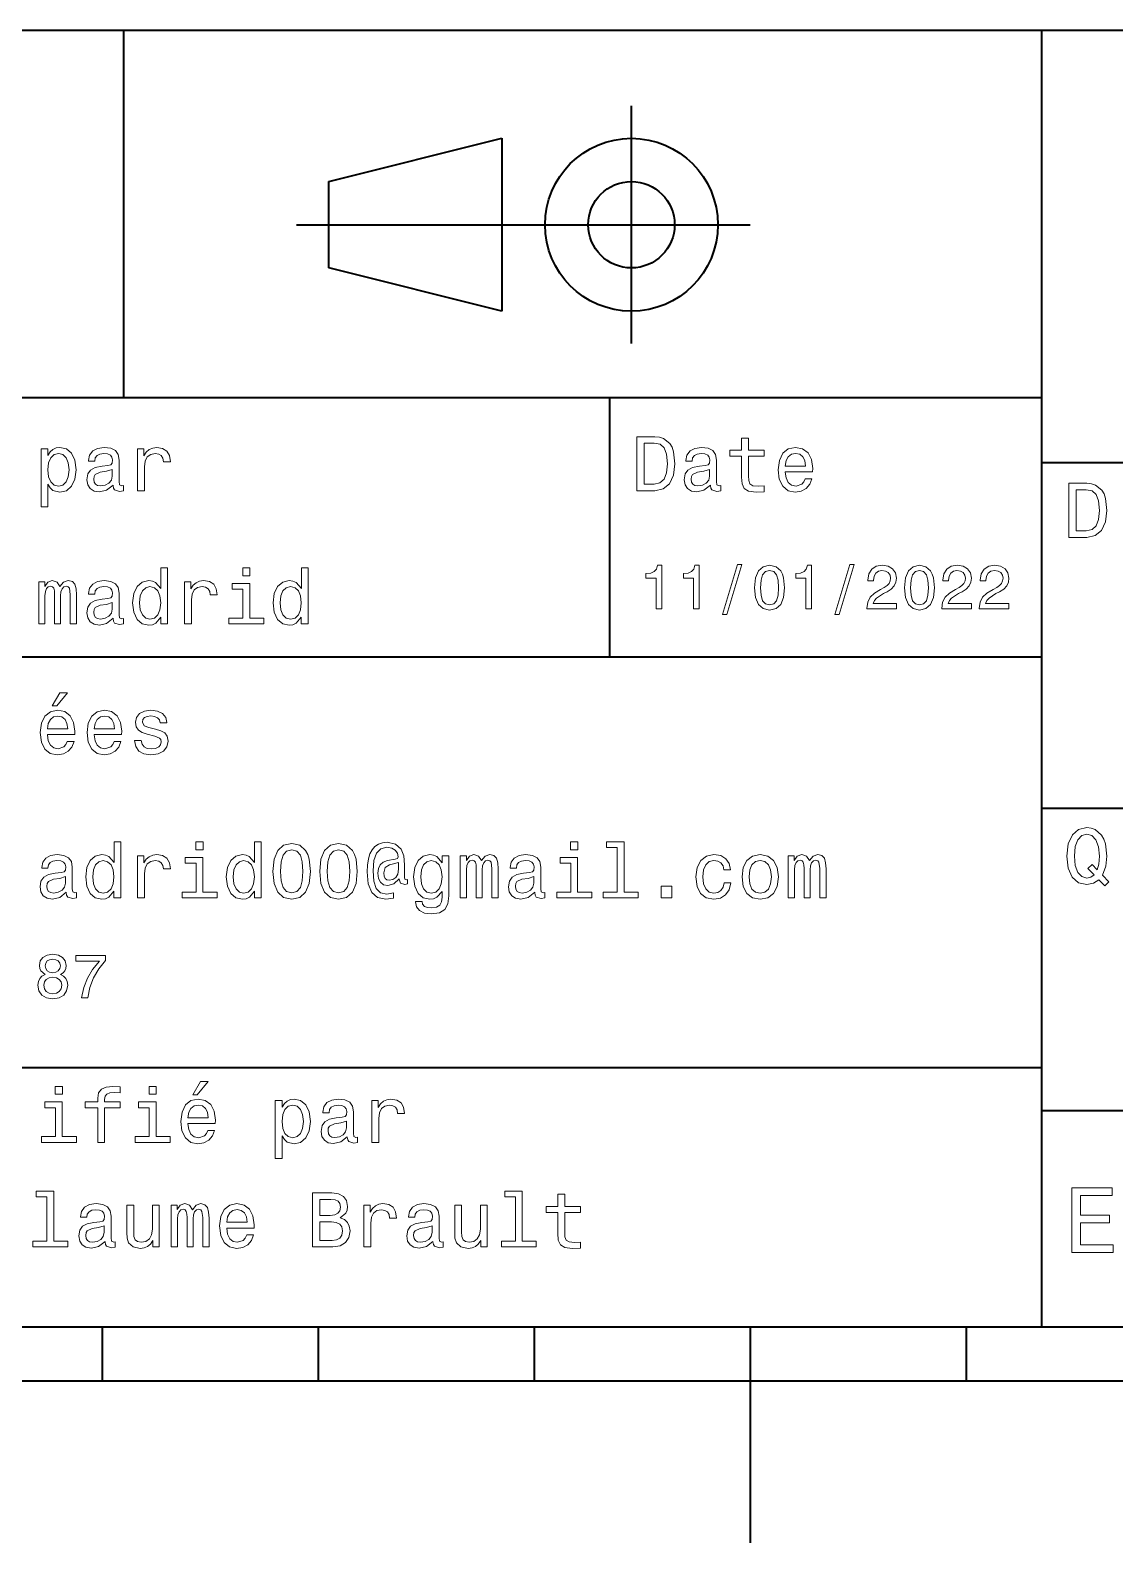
# Model space of a CAD drawing. Extents: x 0 to 297, y 0 to 210.
# Drawn here: x 115.2 to 165.4, y 0 to 70 of the extents above; entities that cross this region are included whole.
import ezdxf

# ---------------------------------------------------------------- set-up
doc = ezdxf.new("R2010")
doc.units = 0

msp = doc.modelspace()

# ---------------------------------------------------------------- linework, layer by layer
at = {"color": 7, "lineweight": 35}
for p, q in [((97, 70), (287, 70)), ((162, 10), (162, 70)), ((127.5, 61), (148.5, 61)), ((97, 53), (162, 53)), ((162, 50), (287, 50)), ((97, 41), (162, 41)), ((162, 34), (287, 34)), ((97, 22), (162, 22)), ((162, 20), (287, 20)), ((10, 10), (287, 10)), ((97, 10), (287, 10)), ((98.5, 7.5), (198.5, 7.5))]:
    msp.add_line(p, q, dxfattribs=at)
at = {"color": 7, "lineweight": 35, "ltscale": 0.425}
msp.add_line((119.5, 53), (119.5, 70), dxfattribs=at)
at = {"color": 7, "lineweight": 35, "ltscale": 0.275}
msp.add_line((143, 55.5), (143, 66.5), dxfattribs=at)
at = {"color": 7, "lineweight": 35, "ltscale": 0.206155}
for p, q in [((129, 63), (137, 65)), ((137, 57), (129, 59))]:
    msp.add_line(p, q, dxfattribs=at)
at = {"color": 7, "lineweight": 35, "ltscale": 0.2}
msp.add_line((137, 65), (137, 57), dxfattribs=at)
at = {"color": 7, "lineweight": 35, "ltscale": 0.1}
msp.add_line((129, 59), (129, 63), dxfattribs=at)
at = {"color": 7, "lineweight": 35, "ltscale": 0.3}
msp.add_line((142, 41), (142, 53), dxfattribs=at)
at = {"color": 7, "lineweight": 35, "ltscale": 0.0625}
for p, q in [((118.5, 10), (118.5, 7.5)), ((128.5, 10), (128.5, 7.5)), ((138.5, 10), (138.5, 7.5)), ((158.5, 10), (158.5, 7.5))]:
    msp.add_line(p, q, dxfattribs=at)
at = {"color": 7, "lineweight": 35, "ltscale": 0.25}
msp.add_line((148.5, 10), (148.5, 0), dxfattribs=at)
at = {"color": 7, "lineweight": 13}
for points in [[(144.080688, 51.190563), (143.248566, 51.190563), (143.248566, 48.690563), (144.080688, 48.690563), (144.473343, 48.769814), (144.765137, 49.011169), (144.945251, 49.40382), (145.010086, 49.940563), (144.952454, 50.488113), (144.880402, 50.70425), (144.779541, 50.877163), (144.487747, 51.111313), (144.296829, 51.168949)], [(148.100861, 50.289986), (148.100861, 49.320965), (148.122482, 49.007565), (148.223343, 48.791428), (148.425079, 48.665348), (148.767288, 48.62212), (149.141937, 48.640129), (149.141937, 48.913906), (148.868149, 48.892292), (148.619598, 48.921112), (148.486313, 49.011169), (148.42868, 49.162464), (148.417862, 49.375), (148.417862, 50.289986), (149.141937, 50.289986), (149.141937, 50.560158), (148.417862, 50.560158), (148.417862, 51.125721), (148.100861, 51.125721), (148.100861, 50.560158), (147.553314, 50.560158), (147.553314, 50.289986)], [(115.986313, 50.326012), (115.986313, 50.625), (115.669312, 50.625), (115.669312, 47.941284), (115.986313, 47.941284), (115.986313, 48.98595), (116.097984, 48.816643), (116.22406, 48.704971), (116.541069, 48.62212), (116.843658, 48.690563), (117.081413, 48.895893), (117.236313, 49.2201), (117.293945, 49.659584), (117.236313, 50.095463), (117.081413, 50.41967), (116.843658, 50.621399), (116.541069, 50.693443), (116.368156, 50.671829), (116.220459, 50.603386), (116.094383, 50.488113)], [(116.48703, 48.9067), (116.274498, 48.953533), (116.119598, 49.097622), (116.022339, 49.331772), (115.989914, 49.659584), (116.022339, 49.983791), (116.119598, 50.217941), (116.274498, 50.358429), (116.48703, 50.408863), (116.681557, 50.358429), (116.836456, 50.21434), (116.933716, 49.98019), (116.969742, 49.659584), (116.933716, 49.335377), (116.836456, 49.097622), (116.681557, 48.953533)], [(119.005043, 48.942726), (119.005043, 48.931919), (119.023056, 48.809441), (119.077087, 48.722984), (119.304031, 48.654541), (119.480545, 48.683357), (119.480545, 48.928314), (119.4049, 48.917507), (119.304031, 48.96434), (119.286026, 49.108429), (119.286026, 50.109871), (119.242798, 50.365635), (119.116714, 50.54575), (118.896973, 50.65382), (118.587173, 50.693443), (118.284584, 50.650219), (118.061241, 50.52774), (117.920746, 50.336815), (117.873917, 50.084656), (117.873917, 50.063042), (118.158501, 50.063042), (118.183716, 50.21434), (118.26297, 50.322407), (118.392654, 50.387249), (118.57637, 50.412464), (118.752884, 50.394455), (118.878967, 50.34042), (118.954613, 50.246758), (118.979828, 50.117077), (118.965416, 49.965778), (118.907784, 49.890129), (118.763687, 49.854107), (118.493515, 49.825291), (118.183716, 49.760448), (117.963974, 49.645176), (117.834297, 49.465057), (117.79467, 49.19849), (117.830688, 48.960735), (117.942368, 48.784222), (118.122482, 48.67255), (118.37104, 48.632927), (118.706055, 48.708576)], [(120.143372, 48.690563), (120.460373, 48.690563), (120.460373, 49.796471), (120.492798, 50.063042), (120.590057, 50.253963), (120.748558, 50.369236), (120.961098, 50.408863), (121.119598, 50.383648), (121.238472, 50.3116), (121.310516, 50.189121), (121.335739, 50.023415), (121.656342, 50.023415), (121.613113, 50.315205), (121.49424, 50.524136), (121.296112, 50.650219), (121.02594, 50.693443), (120.842224, 50.664627), (120.683716, 50.592579), (120.543228, 50.4701), (120.431557, 50.304398), (120.431557, 50.625), (120.143372, 50.625)], [(144.055481, 50.891571), (144.329254, 50.837536), (144.516571, 50.671829), (144.628235, 50.376442), (144.664261, 49.940563), (144.624634, 49.519093), (144.51297, 49.223705), (144.322052, 49.047192), (144.055481, 48.989555), (143.583572, 48.989555), (143.583572, 50.891571)], [(146.656342, 48.942726), (146.656342, 48.931919), (146.674347, 48.809441), (146.728394, 48.722984), (146.955338, 48.654541), (147.131851, 48.683357), (147.131851, 48.928314), (147.056198, 48.917507), (146.955338, 48.96434), (146.937317, 49.108429), (146.937317, 50.109871), (146.894089, 50.365635), (146.768005, 50.54575), (146.548264, 50.65382), (146.23848, 50.693443), (145.935883, 50.650219), (145.71254, 50.52774), (145.572052, 50.336815), (145.525223, 50.084656), (145.525223, 50.063042), (145.809799, 50.063042), (145.835022, 50.21434), (145.914261, 50.322407), (146.043945, 50.387249), (146.227661, 50.412464), (146.404175, 50.394455), (146.530258, 50.34042), (146.605911, 50.246758), (146.631119, 50.117077), (146.616714, 49.965778), (146.559082, 49.890129), (146.414978, 49.854107), (146.144806, 49.825291), (145.835022, 49.760448), (145.61528, 49.645176), (145.485596, 49.465057), (145.445969, 49.19849), (145.481995, 48.960735), (145.593658, 48.784222), (145.773773, 48.67255), (146.022339, 48.632927), (146.357346, 48.708576)], [(150.121765, 49.565922), (151.389771, 49.565922), (151.393372, 49.713619), (151.335739, 50.127884), (151.177231, 50.437683), (150.925079, 50.625), (150.590057, 50.693443), (150.262253, 50.621399), (150.010086, 50.41967), (149.847977, 50.091862), (149.790344, 49.659584), (149.844376, 49.216499), (150.006485, 48.892292), (150.255051, 48.690563), (150.579254, 48.62212), (150.860229, 48.668949), (151.090775, 48.791428), (151.260086, 48.98595), (151.357346, 49.245319), (151.043945, 49.245319), (150.979111, 49.101227), (150.885452, 48.993156), (150.618881, 48.9067), (150.413544, 48.946327), (150.258652, 49.072407), (150.157776, 49.27774), (150.121765, 49.555115)], [(150.121765, 49.832493), (150.161377, 50.081055), (150.258652, 50.264771), (150.406342, 50.376442), (150.600861, 50.416069), (150.791794, 50.376442), (150.939484, 50.264771), (151.029541, 50.081055), (151.061966, 49.832493)], [(118.969025, 49.367798), (118.925797, 49.180477), (118.810516, 49.036385), (118.637611, 48.942726), (118.425072, 48.910305), (118.288185, 48.928314), (118.190926, 48.98595), (118.129684, 49.086815), (118.111671, 49.227306), (118.126083, 49.353386), (118.183716, 49.443443), (118.414268, 49.544312), (118.706055, 49.587536), (118.969025, 49.673992)], [(146.620316, 49.367798), (146.577087, 49.180477), (146.461823, 49.036385), (146.28891, 48.942726), (146.07637, 48.910305), (145.939484, 48.928314), (145.842224, 48.98595), (145.780975, 49.086815), (145.76297, 49.227306), (145.777374, 49.353386), (145.835022, 49.443443), (146.065567, 49.544312), (146.357346, 49.587536), (146.620316, 49.673992)], [(164.080688, 49.030979), (163.248566, 49.030979), (163.248566, 46.530979), (164.080688, 46.530979), (164.473343, 46.610229), (164.765137, 46.851585), (164.945251, 47.244236), (165.010086, 47.780979), (164.952454, 48.328529), (164.880402, 48.544666), (164.779541, 48.717579), (164.487747, 48.951729), (164.296829, 49.009365)], [(164.055481, 48.731987), (164.329254, 48.677952), (164.516571, 48.512245), (164.628235, 48.216858), (164.664261, 47.780979), (164.624634, 47.359509), (164.51297, 47.064121), (164.322052, 46.887608), (164.055481, 46.829971), (163.583572, 46.829971), (163.583572, 48.731987)], [(121.213257, 42.829971), (121.213257, 42.530979), (121.530258, 42.530979), (121.530258, 45.117435), (121.216858, 45.117435), (121.216858, 44.170029), (120.97551, 44.443802), (120.827812, 44.508644), (120.658501, 44.533859), (120.35231, 44.461815), (120.114555, 44.260086), (119.959656, 43.935879), (119.905624, 43.5), (119.959656, 43.064121), (120.114555, 42.736309), (120.35231, 42.530979), (120.658501, 42.462536), (120.827812, 42.487751), (120.979111, 42.552593)], [(125.341499, 45.117435), (125.006485, 45.117435), (125.006485, 44.757202), (125.341499, 44.757202)], [(127.719025, 42.829971), (127.719025, 42.530979), (128.036026, 42.530979), (128.036026, 45.117435), (127.722626, 45.117435), (127.722626, 44.170029), (127.48127, 44.443802), (127.33358, 44.508644), (127.164268, 44.533859), (126.85807, 44.461815), (126.620323, 44.260086), (126.465424, 43.935879), (126.411385, 43.5), (126.465424, 43.064121), (126.620323, 42.736309), (126.85807, 42.530979), (127.164268, 42.462536), (127.33358, 42.487751), (127.484879, 42.552593)], [(144.14122, 43.224785), (144.403458, 43.224785), (144.403458, 45.239193), (144.207504, 45.239193), (144.155624, 45.0634), (144.05188, 44.945248), (143.893372, 44.876083), (143.674362, 44.853027), (143.674362, 44.648415), (144.14122, 44.648415)], [(145.876083, 43.224785), (146.138336, 43.224785), (146.138336, 45.239193), (145.942368, 45.239193), (145.890488, 45.0634), (145.786743, 44.945248), (145.62825, 44.876083), (145.409225, 44.853027), (145.409225, 44.648415), (145.876083, 44.648415)], [(147.213257, 42.956772), (147.412109, 42.956772), (148.109512, 45.279541), (147.907791, 45.279541)], [(148.703171, 44.201729), (148.746399, 43.749279), (148.881851, 43.426514), (149.097992, 43.230549), (149.397705, 43.167149), (149.694534, 43.230549), (149.910675, 43.426514), (150.043228, 43.749279), (150.08934, 44.201729), (150.043228, 44.651299), (149.98848, 44.829971), (149.910675, 44.976948), (149.694534, 45.172913), (149.397705, 45.239193), (149.097992, 45.172913), (148.881851, 44.974064), (148.746399, 44.651299)], [(148.979828, 44.201729), (149.002884, 44.550434), (149.074936, 44.801155), (149.20462, 44.948128), (149.397705, 45), (149.587906, 44.948128), (149.71759, 44.801155), (149.789627, 44.550434), (149.812683, 44.201729), (149.789627, 43.850143), (149.71759, 43.599426), (149.587906, 43.45245), (149.397705, 43.403458), (149.20462, 43.45245), (149.074936, 43.599426), (149.002884, 43.850143)], [(151.080688, 43.224785), (151.342941, 43.224785), (151.342941, 45.239193), (151.146973, 45.239193), (151.095108, 45.0634), (150.991364, 44.945248), (150.832855, 44.876083), (150.613831, 44.853027), (150.613831, 44.648415), (151.080688, 44.648415)], [(152.417877, 42.956772), (152.616714, 42.956772), (153.314133, 45.279541), (153.112396, 45.279541)], [(153.899139, 43.224785), (155.273773, 43.224785), (155.273773, 43.472622), (154.187317, 43.472622), (154.247849, 43.60807), (154.351593, 43.720463), (154.671478, 43.925072), (154.841507, 44.011528), (155.031708, 44.135448), (155.167145, 44.279541), (155.244965, 44.44957), (155.273773, 44.642651), (155.224792, 44.884727), (155.08934, 45.074928), (154.881851, 45.195965), (154.613831, 45.239193), (154.337173, 45.190201), (154.126801, 45.054756), (153.991364, 44.838619), (153.945251, 44.553314), (153.945251, 44.51297), (154.207504, 44.51297), (154.207504, 44.536022), (154.233429, 44.731991), (154.311249, 44.876083), (154.435165, 44.9683), (154.599426, 45), (154.766571, 44.971184), (154.890488, 44.899136), (154.971191, 44.786743), (155, 44.645535), (154.979828, 44.51297), (154.925079, 44.400578), (154.832855, 44.302593), (154.706055, 44.216141), (154.536026, 44.12392), (154.253601, 43.945248), (154.054764, 43.755043), (153.9366, 43.524498), (153.899139, 43.233429)], [(155.642654, 44.201729), (155.685883, 43.749279), (155.821335, 43.426514), (156.037476, 43.230549), (156.337173, 43.167149), (156.634003, 43.230549), (156.850143, 43.426514), (156.982712, 43.749279), (157.028824, 44.201729), (156.982712, 44.651299), (156.927963, 44.829971), (156.850143, 44.976948), (156.634003, 45.172913), (156.337173, 45.239193), (156.037476, 45.172913), (155.821335, 44.974064), (155.685883, 44.651299)], [(155.919312, 44.201729), (155.942368, 44.550434), (156.01442, 44.801155), (156.144104, 44.948128), (156.337173, 45), (156.527374, 44.948128), (156.657059, 44.801155), (156.729111, 44.550434), (156.752167, 44.201729), (156.729111, 43.850143), (156.657059, 43.599426), (156.527374, 43.45245), (156.337173, 43.403458), (156.144104, 43.45245), (156.01442, 43.599426), (155.942368, 43.850143)], [(157.368881, 43.224785), (158.743515, 43.224785), (158.743515, 43.472622), (157.657059, 43.472622), (157.71759, 43.60807), (157.821335, 43.720463), (158.14122, 43.925072), (158.311249, 44.011528), (158.50145, 44.135448), (158.636887, 44.279541), (158.714706, 44.44957), (158.743515, 44.642651), (158.694534, 44.884727), (158.559082, 45.074928), (158.351593, 45.195965), (158.083572, 45.239193), (157.806915, 45.190201), (157.596542, 45.054756), (157.461105, 44.838619), (157.414993, 44.553314), (157.414993, 44.51297), (157.677231, 44.51297), (157.677231, 44.536022), (157.703171, 44.731991), (157.780991, 44.876083), (157.904907, 44.9683), (158.069168, 45), (158.236313, 44.971184), (158.360229, 44.899136), (158.440918, 44.786743), (158.469742, 44.645535), (158.44957, 44.51297), (158.394821, 44.400578), (158.302597, 44.302593), (158.175797, 44.216141), (158.005768, 44.12392), (157.723343, 43.945248), (157.524506, 43.755043), (157.406342, 43.524498), (157.368881, 43.233429)], [(159.103745, 43.224785), (160.478394, 43.224785), (160.478394, 43.472622), (159.391937, 43.472622), (159.452454, 43.60807), (159.556198, 43.720463), (159.876083, 43.925072), (160.046112, 44.011528), (160.236313, 44.135448), (160.371765, 44.279541), (160.44957, 44.44957), (160.478394, 44.642651), (160.429398, 44.884727), (160.293945, 45.074928), (160.086456, 45.195965), (159.818451, 45.239193), (159.541794, 45.190201), (159.331421, 45.054756), (159.195969, 44.838619), (159.149857, 44.553314), (159.149857, 44.51297), (159.412109, 44.51297), (159.412109, 44.536022), (159.438049, 44.731991), (159.515854, 44.876083), (159.639771, 44.9683), (159.804031, 45), (159.971191, 44.971184), (160.095108, 44.899136), (160.175797, 44.786743), (160.20462, 44.645535), (160.184448, 44.51297), (160.129684, 44.400578), (160.037476, 44.302593), (159.91066, 44.216141), (159.740631, 44.12392), (159.458221, 43.945248), (159.259369, 43.755043), (159.14122, 43.524498), (159.103745, 43.233429)], [(115.561241, 42.530979), (115.853027, 42.530979), (115.853027, 43.824207), (115.87104, 44.01873), (115.925072, 44.159222), (116.007927, 44.242073), (116.115997, 44.274494), (116.202454, 44.245678), (116.260086, 44.17363), (116.288902, 44.051151), (116.299713, 43.88905), (116.299713, 42.530979), (116.573486, 42.530979), (116.573486, 43.824207), (116.591499, 44.015129), (116.645531, 44.155621), (116.731987, 44.242073), (116.840057, 44.274494), (116.926514, 44.245678), (116.984146, 44.17363), (117.020172, 43.88905), (117.020172, 42.530979), (117.311958, 42.530979), (117.311958, 43.867435), (117.293945, 44.144814), (117.236313, 44.357349), (117.12104, 44.48703), (116.933716, 44.533859), (116.713974, 44.461815), (116.54467, 44.25288), (116.411385, 44.458214), (116.188042, 44.533859), (115.982712, 44.461815), (115.842216, 44.260086), (115.842216, 44.465416), (115.561241, 44.465416)], [(119.005043, 42.783142), (119.005043, 42.772335), (119.023056, 42.649857), (119.077087, 42.5634), (119.304031, 42.494957), (119.480545, 42.523773), (119.480545, 42.76873), (119.4049, 42.757923), (119.304031, 42.804756), (119.286026, 42.948845), (119.286026, 43.950287), (119.242798, 44.206051), (119.116714, 44.386166), (118.896973, 44.494236), (118.587173, 44.533859), (118.284584, 44.490635), (118.061241, 44.368156), (117.920746, 44.177231), (117.873917, 43.925072), (117.873917, 43.903458), (118.158501, 43.903458), (118.183716, 44.054756), (118.26297, 44.162823), (118.392654, 44.227665), (118.57637, 44.25288), (118.752884, 44.234871), (118.878967, 44.180836), (118.954613, 44.087173), (118.979828, 43.957493), (118.965416, 43.806194), (118.907784, 43.730545), (118.763687, 43.694523), (118.493515, 43.665707), (118.183716, 43.600864), (117.963974, 43.485592), (117.834297, 43.305473), (117.79467, 43.038906), (117.830688, 42.801151), (117.942368, 42.624638), (118.122482, 42.512966), (118.37104, 42.473343), (118.706055, 42.548992)], [(120.71254, 44.249279), (120.921471, 44.198845), (121.079971, 44.058357), (121.17363, 43.824207), (121.209656, 43.5), (121.17363, 43.172188), (121.079971, 42.938038), (120.921471, 42.793949), (120.71254, 42.747116), (120.514412, 42.793949), (120.363113, 42.938038), (120.262253, 43.175793), (120.229828, 43.5), (120.262253, 43.820606), (120.363113, 44.054756), (120.514412, 44.198845)], [(122.311966, 42.530979), (122.628967, 42.530979), (122.628967, 43.636887), (122.661385, 43.903458), (122.758652, 44.094379), (122.917145, 44.209652), (123.129684, 44.249279), (123.288185, 44.224064), (123.407059, 44.152016), (123.479111, 44.029537), (123.504326, 43.863831), (123.824928, 43.863831), (123.7817, 44.155621), (123.662827, 44.364552), (123.464699, 44.490635), (123.194527, 44.533859), (123.010811, 44.505043), (122.85231, 44.432995), (122.711823, 44.310516), (122.600143, 44.144814), (122.600143, 44.465416), (122.311966, 44.465416)], [(125.330696, 42.79755), (125.330696, 44.400574), (124.516571, 44.400574), (124.516571, 44.130402), (125.013695, 44.130402), (125.013695, 42.79755), (124.36528, 42.79755), (124.36528, 42.530979), (125.986313, 42.530979), (125.986313, 42.79755)], [(127.218307, 44.249279), (127.427238, 44.198845), (127.585739, 44.058357), (127.679398, 43.824207), (127.715424, 43.5), (127.679398, 43.172188), (127.585739, 42.938038), (127.427238, 42.793949), (127.218307, 42.747116), (127.020172, 42.793949), (126.868881, 42.938038), (126.768013, 43.175793), (126.735596, 43.5), (126.768013, 43.820606), (126.868881, 44.054756), (127.020172, 44.198845)], [(118.969025, 43.208214), (118.925797, 43.020893), (118.810516, 42.876801), (118.637611, 42.783142), (118.425072, 42.750721), (118.288185, 42.76873), (118.190926, 42.826366), (118.129684, 42.927231), (118.111671, 43.067722), (118.126083, 43.193802), (118.183716, 43.283859), (118.414268, 43.384727), (118.706055, 43.427952), (118.969025, 43.514408)], [(116.184441, 38.728386), (116.396973, 38.728386), (116.897697, 39.340778), (116.54467, 39.340778)], [(115.964699, 37.406338), (117.232712, 37.406338), (117.236313, 37.554035), (117.178673, 37.9683), (117.020172, 38.278099), (116.768013, 38.465416), (116.432999, 38.533859), (116.105186, 38.461815), (115.853027, 38.260086), (115.690918, 37.932278), (115.633286, 37.5), (115.687317, 37.056915), (115.849426, 36.732708), (116.097984, 36.530979), (116.422188, 36.462536), (116.703171, 36.509365), (116.933716, 36.631844), (117.103027, 36.826366), (117.200287, 37.085735), (116.886887, 37.085735), (116.822044, 36.941643), (116.728386, 36.833572), (116.461815, 36.747116), (116.256485, 36.786743), (116.101585, 36.912823), (116.000717, 37.118156), (115.964699, 37.395531)], [(118.133286, 37.406338), (119.401299, 37.406338), (119.4049, 37.554035), (119.34726, 37.9683), (119.188766, 38.278099), (118.9366, 38.465416), (118.601585, 38.533859), (118.273773, 38.461815), (118.021614, 38.260086), (117.859512, 37.932278), (117.801872, 37.5), (117.855911, 37.056915), (118.018013, 36.732708), (118.266571, 36.530979), (118.590775, 36.462536), (118.871758, 36.509365), (119.10231, 36.631844), (119.271614, 36.826366), (119.368881, 37.085735), (119.055481, 37.085735), (118.990631, 36.941643), (118.896973, 36.833572), (118.630402, 36.747116), (118.425072, 36.786743), (118.270172, 36.912823), (118.169312, 37.118156), (118.133286, 37.395531)], [(120.971901, 37.658501), (120.66571, 37.730545), (120.438766, 37.8134), (120.363113, 37.982708), (120.384727, 38.101585), (120.460373, 38.188038), (120.582855, 38.242073), (120.759369, 38.263687), (120.92868, 38.242073), (121.061966, 38.177231), (121.148415, 38.079971), (121.184441, 37.950287), (121.49424, 37.950287), (121.49424, 37.957493), (121.440201, 38.191643), (121.292511, 38.375359), (121.061966, 38.490635), (120.759369, 38.533859), (120.453171, 38.490635), (120.229828, 38.371758), (120.08934, 38.195244), (120.046112, 37.971901), (120.078529, 37.755764), (120.179398, 37.604465), (120.3451, 37.496399), (120.586456, 37.42075), (120.939484, 37.334293), (121.155624, 37.244236), (121.213257, 37.172188), (121.234871, 37.064121), (121.202454, 36.930836), (121.115997, 36.829971), (120.97551, 36.765129), (120.788185, 36.743515), (120.590057, 36.765129), (120.445969, 36.840778), (120.348709, 36.963257), (120.309082, 37.132565), (120.002884, 37.132565), (120.053314, 36.844379), (120.201012, 36.635445), (120.435158, 36.509365), (120.759369, 36.462536), (121.097984, 36.509365), (121.346542, 36.635445), (121.497841, 36.837173), (121.551872, 37.100143), (121.512253, 37.327087), (121.400574, 37.481987), (121.216858, 37.582851)], [(115.964699, 37.672909), (116.004318, 37.921471), (116.101585, 38.105186), (116.249283, 38.216858), (116.443802, 38.256485), (116.634727, 38.216858), (116.782425, 38.105186), (116.872482, 37.921471), (116.9049, 37.672909)], [(118.133286, 37.672909), (118.172913, 37.921471), (118.270172, 38.105186), (118.41787, 38.216858), (118.612396, 38.256485), (118.803314, 38.216858), (118.951012, 38.105186), (119.041069, 37.921471), (119.073486, 37.672909)], [(164.642654, 30.685879), (164.916428, 30.401297), (165.107346, 30.592218), (164.811966, 30.894812), (164.963257, 31.305475), (165.010086, 31.780979), (164.941635, 32.339336), (164.862396, 32.56628), (164.757919, 32.753601), (164.46254, 33.009365), (164.282425, 33.074207), (164.08429, 33.099422), (163.702454, 33.009365), (163.41066, 32.757202), (163.223343, 32.342937), (163.158508, 31.780979), (163.223343, 31.219019), (163.407059, 30.804754), (163.698853, 30.54899), (164.08429, 30.462536), (164.39769, 30.520172)], [(119.04467, 30.149136), (119.04467, 29.850143), (119.361671, 29.850143), (119.361671, 32.4366), (119.048271, 32.4366), (119.048271, 31.489193), (118.806915, 31.762968), (118.659225, 31.827808), (118.489914, 31.853025), (118.183716, 31.780979), (117.945969, 31.57925), (117.791069, 31.255043), (117.73703, 30.819164), (117.791069, 30.383286), (117.945969, 30.055475), (118.183716, 29.850143), (118.489914, 29.7817), (118.659225, 29.806915), (118.810516, 29.871758)], [(123.172913, 32.4366), (122.837898, 32.4366), (122.837898, 32.076366), (123.172913, 32.076366)], [(125.550438, 30.149136), (125.550438, 29.850143), (125.867439, 29.850143), (125.867439, 32.4366), (125.554039, 32.4366), (125.554039, 31.489193), (125.312683, 31.762968), (125.164993, 31.827808), (124.995682, 31.853025), (124.689484, 31.780979), (124.451736, 31.57925), (124.296829, 31.255043), (124.242798, 30.819164), (124.296829, 30.383286), (124.451736, 30.055475), (124.689484, 29.850143), (124.995682, 29.7817), (125.164993, 29.806915), (125.316284, 29.871758)], [(126.407784, 31.071325), (126.461823, 30.505762), (126.631126, 30.102304), (126.901299, 29.857347), (127.27594, 29.778097), (127.64698, 29.857347), (127.917152, 30.102304), (128.082855, 30.505762), (128.140488, 31.071325), (128.082855, 31.633286), (128.01442, 31.856628), (127.917152, 32.040344), (127.64698, 32.285301), (127.27594, 32.368156), (126.901299, 32.285301), (126.631126, 32.036743), (126.461823, 31.633286)], [(128.57637, 31.071325), (128.630402, 30.505762), (128.799713, 30.102304), (129.069885, 29.857347), (129.444534, 29.778097), (129.815567, 29.857347), (130.085739, 30.102304), (130.25145, 30.505762), (130.309082, 31.071325), (130.25145, 31.633286), (130.182999, 31.856628), (130.085739, 32.040344), (129.815567, 32.285301), (129.444534, 32.368156), (129.069885, 32.285301), (128.799713, 32.036743), (128.630402, 31.633286)], [(132.636169, 30.487751), (132.636169, 30.696686), (132.578537, 30.685879), (132.510101, 30.711094), (132.48848, 30.786743), (132.48848, 31.377522), (132.459656, 31.795389), (132.344391, 32.105186), (132.074219, 32.335735), (131.695969, 32.418587), (131.476227, 32.396973), (131.28891, 32.33213), (131.126801, 32.224064), (130.997131, 32.072765), (130.896255, 31.881844), (130.824219, 31.647694), (130.780991, 31.366714), (130.766571, 31.049711), (130.817017, 30.491354), (130.979111, 30.0951), (131.249283, 29.857347), (131.634735, 29.7817), (131.987762, 29.839336), (131.987762, 30.077089), (131.677963, 30.019451), (131.378967, 30.08069), (131.180847, 30.278818), (131.072769, 30.613832), (131.040344, 31.100143), (131.07637, 31.575647), (131.198853, 31.914265), (131.396973, 32.119595), (131.685165, 32.188038), (131.904907, 32.148415), (132.067017, 32.054756), (132.167877, 31.914265), (132.203888, 31.752161), (132.164276, 31.672911), (132.056198, 31.636887), (131.703171, 31.582851), (131.508652, 31.503601), (131.368164, 31.381123), (131.285309, 31.211815), (131.260101, 30.988472), (131.292511, 30.747118), (131.382568, 30.567001), (131.530273, 30.45533), (131.724792, 30.419308), (132.009369, 30.494957), (132.250732, 30.732708), (132.250732, 30.711094), (132.308365, 30.520172), (132.506485, 30.462536)], [(140.521606, 32.4366), (140.1866, 32.4366), (140.1866, 32.076366), (140.521606, 32.076366)], [(142.340775, 32.170029), (142.340775, 30.116714), (141.688751, 30.116714), (141.688751, 29.850143), (143.306198, 29.850143), (143.306198, 30.116714), (142.657776, 30.116714), (142.657776, 32.4366), (141.843658, 32.4366), (141.843658, 32.170029)], [(164.41571, 30.916426), (164.260803, 30.801151), (164.08429, 30.765129), (163.850143, 30.829971), (163.666428, 31.024494), (163.543945, 31.341497), (163.504318, 31.780979), (163.543945, 32.216858), (163.662827, 32.537464), (163.846542, 32.731987), (164.08429, 32.80043), (164.318451, 32.731987), (164.502167, 32.533859), (164.621033, 32.213257), (164.664261, 31.780979), (164.631851, 31.40634), (164.5634, 31.150576), (164.329254, 31.395533), (164.13472, 31.211815)], [(116.836456, 30.102304), (116.836456, 30.091497), (116.854469, 29.969019), (116.908501, 29.882565), (117.135445, 29.814121), (117.311958, 29.842939), (117.311958, 30.087896), (117.236313, 30.077089), (117.135445, 30.123919), (117.117432, 30.268011), (117.117432, 31.269451), (117.074203, 31.525215), (116.948128, 31.70533), (116.728386, 31.8134), (116.418587, 31.853025), (116.115997, 31.809797), (115.892654, 31.687319), (115.752159, 31.496397), (115.70533, 31.244236), (115.70533, 31.222622), (115.989914, 31.222622), (116.015129, 31.373919), (116.094383, 31.481987), (116.22406, 31.546829), (116.407784, 31.572046), (116.58429, 31.554033), (116.710373, 31.5), (116.786026, 31.40634), (116.811241, 31.276657), (116.796829, 31.125359), (116.739197, 31.049711), (116.5951, 31.013687), (116.324928, 30.984869), (116.015129, 30.920029), (115.795387, 30.804754), (115.66571, 30.62464), (115.626083, 30.358068), (115.662102, 30.120316), (115.773773, 29.943804), (115.953888, 29.832132), (116.202454, 29.792507), (116.53746, 29.868155)], [(118.543945, 31.568443), (118.752884, 31.518011), (118.911385, 31.377522), (119.005043, 31.143372), (119.041069, 30.819164), (119.005043, 30.491354), (118.911385, 30.257204), (118.752884, 30.113111), (118.543945, 30.066282), (118.345825, 30.113111), (118.194527, 30.257204), (118.093658, 30.494957), (118.061241, 30.819164), (118.093658, 31.139769), (118.194527, 31.373919), (118.345825, 31.518011)], [(120.143372, 29.850143), (120.460373, 29.850143), (120.460373, 30.956051), (120.492798, 31.222622), (120.590057, 31.413544), (120.748558, 31.528818), (120.961098, 31.568443), (121.119598, 31.543226), (121.238472, 31.47118), (121.310516, 31.348701), (121.335739, 31.182997), (121.656342, 31.182997), (121.613113, 31.474783), (121.49424, 31.683718), (121.296112, 31.809797), (121.02594, 31.853025), (120.842224, 31.824207), (120.683716, 31.752161), (120.543228, 31.629683), (120.431557, 31.463976), (120.431557, 31.784582), (120.143372, 31.784582)], [(123.162109, 30.116714), (123.162109, 31.71974), (122.347984, 31.71974), (122.347984, 31.449568), (122.845108, 31.449568), (122.845108, 30.116714), (122.196686, 30.116714), (122.196686, 29.850143), (123.817726, 29.850143), (123.817726, 30.116714)], [(125.049713, 31.568443), (125.258652, 31.518011), (125.417152, 31.377522), (125.510811, 31.143372), (125.546829, 30.819164), (125.510811, 30.491354), (125.417152, 30.257204), (125.258652, 30.113111), (125.049713, 30.066282), (124.851585, 30.113111), (124.700287, 30.257204), (124.599426, 30.494957), (124.567001, 30.819164), (124.599426, 31.139769), (124.700287, 31.373919), (124.851585, 31.518011)], [(126.753609, 31.071325), (126.782425, 31.507204), (126.872482, 31.820604), (127.034584, 32.004322), (127.27594, 32.069164), (127.513695, 32.004322), (127.675797, 31.820604), (127.765854, 31.507204), (127.79467, 31.071325), (127.765854, 30.631844), (127.675797, 30.318443), (127.513695, 30.134726), (127.27594, 30.073486), (127.034584, 30.134726), (126.872482, 30.318443), (126.782425, 30.631844)], [(128.922195, 31.071325), (128.951019, 31.507204), (129.041077, 31.820604), (129.203171, 32.004322), (129.444534, 32.069164), (129.682281, 32.004322), (129.844391, 31.820604), (129.934448, 31.507204), (129.963257, 31.071325), (129.934448, 30.631844), (129.844391, 30.318443), (129.682281, 30.134726), (129.444534, 30.073486), (129.203171, 30.134726), (129.041077, 30.318443), (128.951019, 30.631844)], [(134.541794, 29.936598), (134.541794, 31.784582), (134.239197, 31.784582), (134.239197, 31.47118), (133.990631, 31.755764), (133.83934, 31.827808), (133.670029, 31.853025), (133.363831, 31.780979), (133.126083, 31.57925), (132.971191, 31.255043), (132.917145, 30.819164), (132.971191, 30.379683), (133.126083, 30.055475), (133.363831, 29.850143), (133.670029, 29.7817), (133.842941, 29.806915), (133.98703, 29.871758), (134.239197, 30.145533), (134.239197, 29.871758), (134.210388, 29.655619), (134.131134, 29.500719), (133.979828, 29.410662), (133.752884, 29.378241), (133.554764, 29.399855), (133.414276, 29.45389), (133.331421, 29.54755), (133.306198, 29.67363), (133, 29.67363), (133, 29.659222), (133.046829, 29.428673), (133.190918, 29.255764), (133.421478, 29.144091), (133.734879, 29.104465), (134.109512, 29.158501), (134.358078, 29.309797), (134.498566, 29.572765)], [(133.244965, 30.819164), (133.277374, 31.139769), (133.374649, 31.377522), (133.52594, 31.518011), (133.727661, 31.568443), (133.940201, 31.518011), (134.098709, 31.377522), (134.195969, 31.139769), (134.231995, 30.819164), (134.195969, 30.491354), (134.098709, 30.257204), (133.940201, 30.113111), (133.727661, 30.066282), (133.52594, 30.113111), (133.374649, 30.257204), (133.277374, 30.494957)], [(135.078537, 29.850143), (135.370316, 29.850143), (135.370316, 31.143372), (135.388336, 31.337896), (135.442368, 31.478386), (135.525223, 31.561239), (135.633286, 31.593658), (135.719742, 31.56484), (135.777374, 31.492794), (135.806198, 31.370316), (135.817001, 31.208212), (135.817001, 29.850143), (136.09079, 29.850143), (136.09079, 31.143372), (136.108795, 31.334293), (136.162827, 31.474783), (136.249283, 31.561239), (136.357361, 31.593658), (136.443802, 31.56484), (136.50145, 31.492794), (136.537476, 31.208212), (136.537476, 29.850143), (136.829254, 29.850143), (136.829254, 31.1866), (136.811249, 31.463976), (136.753601, 31.676512), (136.638336, 31.806194), (136.451019, 31.853025), (136.231262, 31.780979), (136.061966, 31.572046), (135.92868, 31.777376), (135.705338, 31.853025), (135.5, 31.780979), (135.359512, 31.57925), (135.359512, 31.784582), (135.078537, 31.784582)], [(138.522339, 30.102304), (138.522339, 30.091497), (138.540344, 29.969019), (138.594391, 29.882565), (138.82132, 29.814121), (138.997833, 29.842939), (138.997833, 30.087896), (138.922195, 30.077089), (138.82132, 30.123919), (138.803314, 30.268011), (138.803314, 31.269451), (138.760086, 31.525215), (138.634003, 31.70533), (138.414276, 31.8134), (138.104462, 31.853025), (137.80188, 31.809797), (137.578537, 31.687319), (137.438049, 31.496397), (137.391205, 31.244236), (137.391205, 31.222622), (137.675797, 31.222622), (137.701019, 31.373919), (137.780258, 31.481987), (137.909943, 31.546829), (138.093658, 31.572046), (138.270172, 31.554033), (138.396255, 31.5), (138.471909, 31.40634), (138.497116, 31.276657), (138.482712, 31.125359), (138.425079, 31.049711), (138.280975, 31.013687), (138.010803, 30.984869), (137.701019, 30.920029), (137.481262, 30.804754), (137.351593, 30.62464), (137.311966, 30.358068), (137.347992, 30.120316), (137.459656, 29.943804), (137.639771, 29.832132), (137.888336, 29.792507), (138.223343, 29.868155)], [(140.510803, 30.116714), (140.510803, 31.71974), (139.696686, 31.71974), (139.696686, 31.449568), (140.193802, 31.449568), (140.193802, 30.116714), (139.545395, 30.116714), (139.545395, 29.850143), (141.166428, 29.850143), (141.166428, 30.116714)], [(147.279541, 31.143372), (147.592941, 31.143372), (147.528091, 31.431555), (147.373199, 31.658501), (147.131836, 31.79899), (146.818436, 31.853025), (146.472626, 31.780979), (146.209656, 31.57925), (146.043945, 31.25144), (145.986313, 30.811958), (146.040344, 30.37608), (146.202454, 30.051872), (146.458206, 29.850143), (146.807632, 29.7817), (147.117432, 29.835733), (147.358795, 29.987032), (147.52449, 30.224783), (147.596542, 30.541786), (147.293945, 30.541786), (147.239914, 30.340057), (147.139038, 30.188761), (146.994949, 30.0951), (146.818436, 30.066282), (146.598694, 30.113111), (146.440201, 30.257204), (146.342941, 30.491354), (146.310516, 30.822765), (146.342941, 31.146973), (146.443802, 31.381123), (146.605896, 31.525215), (146.818436, 31.575647), (147.005768, 31.543226), (147.146255, 31.460375), (147.239914, 31.323486)], [(148.122467, 30.815561), (148.180115, 30.37608), (148.345825, 30.051872), (148.608795, 29.850143), (148.961807, 29.7817), (149.311234, 29.850143), (149.574203, 30.048271), (149.739914, 30.372478), (149.801147, 30.815561), (149.739914, 31.255043), (149.574203, 31.582851), (149.311234, 31.780979), (148.961807, 31.853025), (148.608795, 31.780979), (148.345825, 31.57925), (148.180115, 31.255043)], [(148.446686, 30.819164), (148.479095, 31.143372), (148.579971, 31.377522), (148.742065, 31.521614), (148.961807, 31.572046), (149.177948, 31.521614), (149.340057, 31.381123), (149.440918, 31.143372), (149.476944, 30.819164), (149.440918, 30.491354), (149.340057, 30.253601), (149.177948, 30.109509), (148.961807, 30.062679), (148.742065, 30.109509), (148.579971, 30.253601), (148.479095, 30.491354)], [(150.258636, 29.850143), (150.55043, 29.850143), (150.55043, 31.143372), (150.568436, 31.337896), (150.622467, 31.478386), (150.705322, 31.561239), (150.8134, 31.593658), (150.899841, 31.56484), (150.957489, 31.492794), (150.986298, 31.370316), (150.997116, 31.208212), (150.997116, 29.850143), (151.270889, 29.850143), (151.270889, 31.143372), (151.288895, 31.334293), (151.342926, 31.474783), (151.429382, 31.561239), (151.53746, 31.593658), (151.623917, 31.56484), (151.681549, 31.492794), (151.717575, 31.208212), (151.717575, 29.850143), (152.009369, 29.850143), (152.009369, 31.1866), (151.991348, 31.463976), (151.933716, 31.676512), (151.818436, 31.806194), (151.631119, 31.853025), (151.411377, 31.780979), (151.242065, 31.572046), (151.10878, 31.777376), (150.885437, 31.853025), (150.680115, 31.780979), (150.539612, 31.57925), (150.539612, 31.784582), (150.258636, 31.784582)], [(116.80043, 30.527376), (116.757202, 30.340057), (116.64193, 30.195965), (116.469025, 30.102304), (116.256485, 30.069883), (116.119598, 30.087896), (116.022339, 30.145533), (115.961098, 30.246397), (115.943085, 30.386887), (115.957489, 30.512968), (116.015129, 30.603025), (116.245682, 30.70389), (116.53746, 30.747118), (116.80043, 30.833572)], [(132.218307, 31.168587), (132.182281, 30.945244), (132.092224, 30.786743), (131.955338, 30.68948), (131.793228, 30.660662), (131.681564, 30.678673), (131.60231, 30.743515), (131.55188, 30.851583), (131.537476, 31.002882), (131.598709, 31.25144), (131.807648, 31.381123), (132.218307, 31.481987)], [(138.486313, 30.527376), (138.443085, 30.340057), (138.32782, 30.195965), (138.154907, 30.102304), (137.942368, 30.069883), (137.805481, 30.087896), (137.708221, 30.145533), (137.646973, 30.246397), (137.628967, 30.386887), (137.643372, 30.512968), (137.701019, 30.603025), (137.931549, 30.70389), (138.223343, 30.747118), (138.486313, 30.833572)], [(144.376083, 29.850143), (144.873199, 29.850143), (144.873199, 30.386887), (144.376083, 30.386887)], [(115.858788, 26.302595), (115.711815, 26.221903), (115.610947, 26.10951), (115.547546, 25.9683), (115.527374, 25.798271), (115.573486, 25.541788), (115.706055, 25.342941), (115.922188, 25.216139), (116.216141, 25.167149), (116.507202, 25.216139), (116.723343, 25.342941), (116.855904, 25.541788), (116.9049, 25.798271), (116.881844, 25.9683), (116.82132, 26.10951), (116.717575, 26.221903), (116.573486, 26.302595), (116.688759, 26.371759), (116.769455, 26.46686), (116.818443, 26.582134), (116.835732, 26.723343), (116.789627, 26.927956), (116.668587, 27.09222), (116.472618, 27.198849), (116.216141, 27.239193), (115.956772, 27.198849), (115.760803, 27.09222), (115.636887, 26.927956), (115.593658, 26.723343), (115.608063, 26.582134), (115.657059, 26.46686)], [(115.867432, 26.700289), (115.890488, 26.827091), (115.959656, 26.925074), (116.06916, 26.985592), (116.216141, 27.008646), (116.360229, 26.985592), (116.469742, 26.925074), (116.538902, 26.827091), (116.564842, 26.700289), (116.538902, 26.570606), (116.469742, 26.469742), (116.360229, 26.40346), (116.216141, 26.383286), (116.06916, 26.406342), (115.959656, 26.469742), (115.890488, 26.570606)], [(117.55043, 25.224785), (117.841499, 25.224785), (117.9366, 25.700289), (118.103745, 26.144093), (118.340057, 26.556196), (118.648415, 26.942364), (118.648415, 27.181557), (117.276657, 27.181557), (117.276657, 26.91931), (118.371758, 26.91931), (118.054756, 26.53026), (117.815559, 26.12392), (117.648415, 25.691643)], [(115.804031, 25.804035), (115.829971, 25.956774), (115.913544, 26.072046), (116.043228, 26.146975), (116.216141, 26.172913), (116.386169, 26.146975), (116.515846, 26.072046), (116.599426, 25.956774), (116.628242, 25.804035), (116.599426, 25.639771), (116.515846, 25.515852), (116.386169, 25.43516), (116.216141, 25.409224), (116.043228, 25.43516), (115.913544, 25.515852), (115.829971, 25.639771)], [(116.667145, 21.117435), (116.33213, 21.117435), (116.33213, 20.757204), (116.667145, 20.757204)], [(118.295387, 20.130404), (118.295387, 18.530979), (118.612396, 18.530979), (118.612396, 20.130404), (119.332855, 20.130404), (119.332855, 20.400576), (118.612396, 20.400576), (118.612396, 20.519451), (118.637611, 20.663544), (118.720459, 20.760807), (118.860954, 20.818443), (119.062683, 20.840057), (119.332855, 20.825647), (119.332855, 21.099422), (118.990631, 21.117435), (118.680832, 21.085014), (118.464699, 20.987751), (118.335014, 20.818443), (118.295387, 20.577089), (118.295387, 20.400576), (117.715424, 20.400576), (117.715424, 20.130404)], [(121.004326, 21.117435), (120.669312, 21.117435), (120.669312, 20.757204), (121.004326, 20.757204)], [(122.690201, 20.728386), (122.90274, 20.728386), (123.403458, 21.340778), (123.05043, 21.340778)], [(116.656342, 18.79755), (116.656342, 20.400576), (115.842216, 20.400576), (115.842216, 20.130404), (116.33934, 20.130404), (116.33934, 18.79755), (115.690918, 18.79755), (115.690918, 18.530979), (117.311958, 18.530979), (117.311958, 18.79755)], [(120.993515, 18.79755), (120.993515, 20.400576), (120.179398, 20.400576), (120.179398, 20.130404), (120.676514, 20.130404), (120.676514, 18.79755), (120.028099, 18.79755), (120.028099, 18.530979), (121.649139, 18.530979), (121.649139, 18.79755)], [(122.470459, 19.40634), (123.73848, 19.40634), (123.742081, 19.554033), (123.684441, 19.9683), (123.52594, 20.278097), (123.273773, 20.465418), (122.938766, 20.533861), (122.610954, 20.461815), (122.358795, 20.260086), (122.196686, 19.932276), (122.139053, 19.5), (122.193085, 19.056915), (122.355194, 18.732708), (122.603745, 18.530979), (122.927956, 18.462536), (123.208939, 18.509365), (123.439484, 18.631844), (123.608795, 18.826368), (123.706055, 19.085733), (123.392654, 19.085733), (123.327812, 18.941643), (123.234154, 18.833572), (122.967583, 18.747118), (122.762253, 18.786743), (122.607353, 18.912823), (122.506485, 19.118155), (122.470459, 19.395533)], [(126.829254, 20.166426), (126.829254, 20.465418), (126.512253, 20.465418), (126.512253, 17.7817), (126.829254, 17.7817), (126.829254, 18.826368), (126.940926, 18.657061), (127.067009, 18.545389), (127.38401, 18.462536), (127.6866, 18.530979), (127.924355, 18.736311), (128.079254, 19.060518), (128.136887, 19.5), (128.079254, 19.935879), (127.924355, 20.260086), (127.6866, 20.461815), (127.38401, 20.533861), (127.211098, 20.512247), (127.0634, 20.443804), (126.937325, 20.328529)], [(129.847992, 18.78314), (129.847992, 18.772333), (129.865997, 18.649855), (129.920029, 18.5634), (130.146973, 18.494957), (130.323486, 18.523775), (130.323486, 18.768732), (130.247849, 18.757925), (130.146973, 18.804754), (130.128967, 18.948847), (130.128967, 19.950287), (130.085739, 20.206051), (129.959656, 20.386166), (129.739914, 20.494236), (129.430115, 20.533861), (129.127533, 20.490633), (128.904175, 20.368155), (128.763687, 20.177233), (128.716858, 19.925072), (128.716858, 19.903458), (129.00145, 19.903458), (129.026657, 20.054754), (129.105911, 20.162823), (129.235596, 20.227665), (129.419312, 20.252882), (129.595825, 20.234869), (129.721909, 20.180836), (129.797562, 20.087175), (129.822769, 19.957493), (129.808365, 19.806194), (129.750732, 19.730547), (129.606628, 19.694523), (129.336456, 19.665705), (129.026657, 19.600864), (128.806915, 19.48559), (128.677246, 19.305475), (128.637619, 19.038904), (128.67363, 18.801151), (128.785309, 18.62464), (128.965424, 18.512968), (129.213989, 18.473343), (129.548996, 18.54899)], [(130.986313, 18.530979), (131.303314, 18.530979), (131.303314, 19.636887), (131.335739, 19.903458), (131.432999, 20.094379), (131.591507, 20.209654), (131.804047, 20.249279), (131.96254, 20.224062), (132.081421, 20.152016), (132.153473, 20.029537), (132.17868, 19.863832), (132.499283, 19.863832), (132.456055, 20.155619), (132.337189, 20.364553), (132.139053, 20.490633), (131.868881, 20.533861), (131.685165, 20.505043), (131.526657, 20.432997), (131.386169, 20.310518), (131.274506, 20.144812), (131.274506, 20.465418), (130.986313, 20.465418)], [(122.470459, 19.672911), (122.510086, 19.921469), (122.607353, 20.105186), (122.755043, 20.216858), (122.94957, 20.256483), (123.140488, 20.216858), (123.288185, 20.105186), (123.378242, 19.921469), (123.410667, 19.672911)], [(127.329971, 18.747118), (127.117439, 18.793947), (126.96254, 18.93804), (126.86528, 19.17219), (126.832855, 19.5), (126.86528, 19.824207), (126.96254, 20.058357), (127.117439, 20.198847), (127.329971, 20.249279), (127.524498, 20.198847), (127.679398, 20.054754), (127.776657, 19.820604), (127.812683, 19.5), (127.776657, 19.175793), (127.679398, 18.93804), (127.524498, 18.793947)], [(129.811966, 19.208212), (129.768738, 19.020893), (129.653458, 18.876801), (129.48056, 18.78314), (129.268021, 18.750719), (129.131134, 18.768732), (129.033875, 18.826368), (128.972626, 18.927233), (128.95462, 19.067722), (128.969025, 19.193804), (129.026657, 19.283861), (129.257202, 19.384726), (129.548996, 19.427954), (129.811966, 19.514408)], [(115.945961, 16.010447), (115.945961, 13.957133), (115.293945, 13.957133), (115.293945, 13.690562), (116.911377, 13.690562), (116.911377, 13.957133), (116.262962, 13.957133), (116.262962, 16.277018), (115.448845, 16.277018), (115.448845, 16.010447)], [(129.523056, 15.041427), (129.775208, 15.25036), (129.840057, 15.39085), (129.861664, 15.563761), (129.814835, 15.833934), (129.674347, 16.028458), (129.447403, 16.147335), (129.130402, 16.190563), (128.240631, 16.190563), (128.240631, 13.690562), (129.180832, 13.690562), (129.515854, 13.740994), (129.764404, 13.888689), (129.919312, 14.122839), (129.973343, 14.439842), (129.940918, 14.652378), (129.854462, 14.828891), (129.713974, 14.958574)], [(137.631851, 16.010447), (137.631851, 13.957133), (136.979828, 13.957133), (136.979828, 13.690562), (138.59726, 13.690562), (138.59726, 13.957133), (137.948853, 13.957133), (137.948853, 16.277018), (137.134735, 16.277018), (137.134735, 16.010447)], [(139.595093, 15.289986), (139.595093, 14.320966), (139.616714, 14.007565), (139.717575, 13.791427), (139.919312, 13.665346), (140.261536, 13.622118), (140.636169, 13.64013), (140.636169, 13.913905), (140.362396, 13.892291), (140.113831, 13.92111), (139.980545, 14.011168), (139.922913, 14.162464), (139.912109, 14.375), (139.912109, 15.289986), (140.636169, 15.289986), (140.636169, 15.560159), (139.912109, 15.560159), (139.912109, 16.125721), (139.595093, 16.125721), (139.595093, 15.560159), (139.047546, 15.560159), (139.047546, 15.289986)], [(163.393372, 13.428675), (165.295395, 13.428675), (165.295395, 13.791787), (163.791061, 13.791787), (163.791061, 14.807637), (165.131119, 14.807637), (165.131119, 15.166427), (163.791061, 15.166427), (163.791061, 16.065563), (165.260803, 16.065563), (165.260803, 16.428675), (163.393372, 16.428675)], [(118.633278, 13.942723), (118.633278, 13.931917), (118.651291, 13.809439), (118.70533, 13.722983), (118.932274, 13.654539), (119.108788, 13.683357), (119.108788, 13.928314), (119.033134, 13.917507), (118.932274, 13.964337), (118.914261, 14.10843), (118.914261, 15.109871), (118.871033, 15.365634), (118.744949, 15.54575), (118.525208, 15.653819), (118.215416, 15.693444), (117.912819, 15.650216), (117.689476, 15.527738), (117.548988, 15.336816), (117.502159, 15.084655), (117.502159, 15.063041), (117.786743, 15.063041), (117.811958, 15.214337), (117.891205, 15.322407), (118.020889, 15.387248), (118.204605, 15.412464), (118.381119, 15.394453), (118.507202, 15.340418), (118.582848, 15.246758), (118.608063, 15.117075), (118.593658, 14.965778), (118.536018, 14.89013), (118.39193, 14.854107), (118.12175, 14.825289), (117.811958, 14.760447), (117.592216, 14.645173), (117.462532, 14.465058), (117.422905, 14.198487), (117.458931, 13.960735), (117.570602, 13.784223), (117.750717, 13.672551), (117.999275, 13.632925), (118.33429, 13.708573)], [(121.144089, 15.625), (120.827087, 15.625), (120.827087, 14.508286), (120.791061, 14.248919), (120.686592, 14.0616), (120.52449, 13.946326), (120.311958, 13.910303), (120.142647, 13.939121), (120.034576, 14.025577), (119.973335, 14.173271), (119.958931, 14.382205), (119.958931, 15.625), (119.641922, 15.625), (119.641922, 14.353387), (119.652733, 14.097623), (119.721176, 13.885087), (119.930115, 13.690562), (120.265121, 13.622118), (120.445236, 13.647335), (120.600143, 13.712176), (120.733429, 13.823848), (120.841492, 13.985951), (120.841492, 13.690562), (121.144089, 13.690562)], [(121.695236, 13.690562), (121.98703, 13.690562), (121.98703, 14.983789), (122.005035, 15.178314), (122.059074, 15.318804), (122.141922, 15.401657), (122.249992, 15.434078), (122.336449, 15.40526), (122.394089, 15.333214), (122.422905, 15.210735), (122.433716, 15.048632), (122.433716, 13.690562), (122.707489, 13.690562), (122.707489, 14.983789), (122.725502, 15.174712), (122.779533, 15.315202), (122.86599, 15.401657), (122.97406, 15.434078), (123.060516, 15.40526), (123.118149, 15.333214), (123.154175, 15.048632), (123.154175, 13.690562), (123.445961, 13.690562), (123.445961, 15.027018), (123.427948, 15.304395), (123.370316, 15.516932), (123.255035, 15.646614), (123.067719, 15.693444), (122.847977, 15.621398), (122.678665, 15.412464), (122.54538, 15.617796), (122.322037, 15.693444), (122.116707, 15.621398), (121.976219, 15.419669), (121.976219, 15.625), (121.695236, 15.625)], [(124.267288, 14.565923), (125.535301, 14.565923), (125.538902, 14.713617), (125.481262, 15.127882), (125.322762, 15.43768), (125.070602, 15.625), (124.735588, 15.693444), (124.407776, 15.621398), (124.155617, 15.419669), (123.993515, 15.091859), (123.935875, 14.659582), (123.989914, 14.216499), (124.152016, 13.892291), (124.400574, 13.690562), (124.724777, 13.622118), (125.00576, 13.668948), (125.236305, 13.791427), (125.405617, 13.985951), (125.502876, 14.245317), (125.189476, 14.245317), (125.124634, 14.101225), (125.030975, 13.993155), (124.764404, 13.9067), (124.559074, 13.946326), (124.404175, 14.072407), (124.303314, 14.277738), (124.267288, 14.555116)], [(124.267288, 14.832493), (124.306915, 15.081052), (124.404175, 15.26477), (124.551865, 15.376441), (124.746391, 15.416066), (124.937317, 15.376441), (125.085007, 15.26477), (125.175064, 15.081052), (125.207489, 14.832493)], [(129.061951, 15.153098), (128.572052, 15.153098), (128.572052, 15.891571), (129.090775, 15.891571), (129.285294, 15.869957), (129.42218, 15.805116), (129.505035, 15.693444), (129.533859, 15.527738), (129.501434, 15.362032), (129.414978, 15.246758), (129.267288, 15.174712)], [(130.614548, 13.690562), (130.931549, 13.690562), (130.931549, 14.79647), (130.963974, 15.063041), (131.061234, 15.253963), (131.219742, 15.369237), (131.432281, 15.408862), (131.590775, 15.383646), (131.709656, 15.3116), (131.781693, 15.189121), (131.806915, 15.023416), (132.127518, 15.023416), (132.08429, 15.315202), (131.965424, 15.524136), (131.767288, 15.650216), (131.497116, 15.693444), (131.3134, 15.664625), (131.154892, 15.59258), (131.014404, 15.470101), (130.90274, 15.304395), (130.90274, 15.625), (130.614548, 15.625)], [(133.8134, 13.942723), (133.8134, 13.931917), (133.831406, 13.809439), (133.885452, 13.722983), (134.112396, 13.654539), (134.28891, 13.683357), (134.28891, 13.928314), (134.213257, 13.917507), (134.112396, 13.964337), (134.094376, 14.10843), (134.094376, 15.109871), (134.051147, 15.365634), (133.925079, 15.54575), (133.705322, 15.653819), (133.395538, 15.693444), (133.092941, 15.650216), (132.869598, 15.527738), (132.729111, 15.336816), (132.682281, 15.084655), (132.682281, 15.063041), (132.966858, 15.063041), (132.992065, 15.214337), (133.07132, 15.322407), (133.201004, 15.387248), (133.38472, 15.412464), (133.561234, 15.394453), (133.687317, 15.340418), (133.76297, 15.246758), (133.788177, 15.117075), (133.773773, 14.965778), (133.716141, 14.89013), (133.572052, 14.854107), (133.30188, 14.825289), (132.992065, 14.760447), (132.772339, 14.645173), (132.642654, 14.465058), (132.603027, 14.198487), (132.639053, 13.960735), (132.750717, 13.784223), (132.930832, 13.672551), (133.179398, 13.632925), (133.514404, 13.708573)], [(136.324203, 15.625), (136.007202, 15.625), (136.007202, 14.508286), (135.971176, 14.248919), (135.866714, 14.0616), (135.704605, 13.946326), (135.492081, 13.910303), (135.322769, 13.939121), (135.214691, 14.025577), (135.153458, 14.173271), (135.139053, 14.382205), (135.139053, 15.625), (134.822052, 15.625), (134.822052, 14.353387), (134.832855, 14.097623), (134.901291, 13.885087), (135.110229, 13.690562), (135.445251, 13.622118), (135.625366, 13.647335), (135.780258, 13.712176), (135.913544, 13.823848), (136.021606, 13.985951), (136.021606, 13.690562), (136.324203, 13.690562)], [(129.141205, 13.989553), (128.572052, 13.989553), (128.572052, 14.850505), (129.108795, 14.850505), (129.335724, 14.825289), (129.497833, 14.74964), (129.595093, 14.619957), (129.627518, 14.432637), (129.595093, 14.23451), (129.505035, 14.097623), (129.353745, 14.01477)], [(118.59726, 14.367796), (118.554031, 14.180476), (118.438759, 14.036384), (118.265846, 13.942723), (118.053307, 13.910303), (117.91642, 13.928314), (117.81916, 13.985951), (117.757919, 14.086816), (117.739906, 14.227305), (117.754318, 14.353387), (117.811958, 14.443444), (118.042503, 14.544309), (118.33429, 14.587536), (118.59726, 14.673991)], [(133.777374, 14.367796), (133.734146, 14.180476), (133.618881, 14.036384), (133.445969, 13.942723), (133.233429, 13.910303), (133.096542, 13.928314), (132.999283, 13.985951), (132.938034, 14.086816), (132.920029, 14.227305), (132.934433, 14.353387), (132.992065, 14.443444), (133.222626, 14.544309), (133.514404, 14.587536), (133.777374, 14.673991)]]:
    msp.add_lwpolyline(points, close=True, dxfattribs=at)
at = {"color": 7, "lineweight": 35}
for radius in [4, 2]:
    msp.add_circle((143, 61), radius, dxfattribs=at)

doc.saveas('drawing.dxf')
